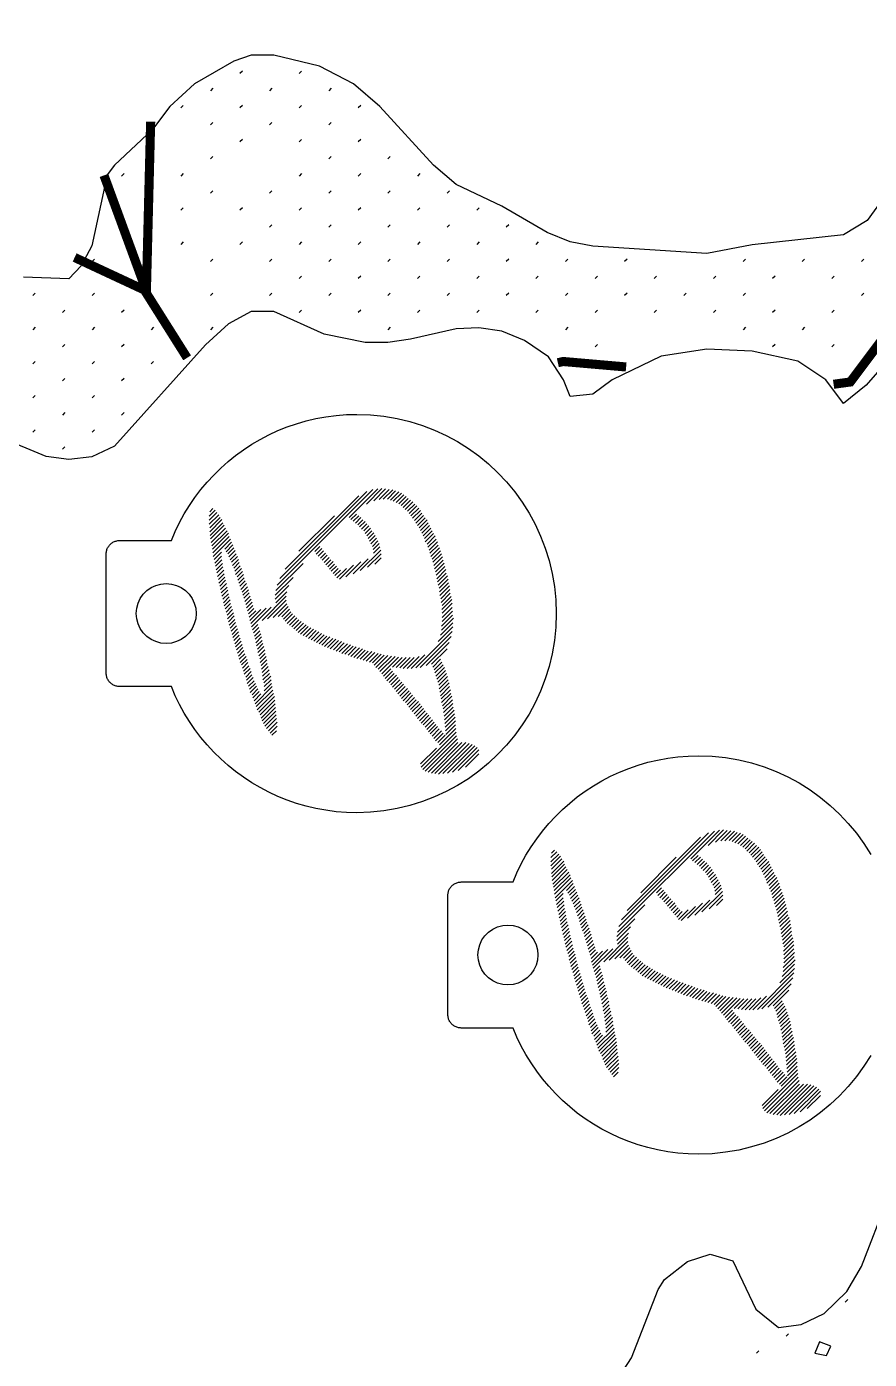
# Model space of a CAD drawing. Header units: millimetres. Extents: x 10 to 1190, y 102 to 890.
# Drawn here: x 781 to 855, y 491 to 608.1 of the extents above; entities that cross this region are included whole.
import ezdxf

# ---------------------------------------------------------------- set-up
doc = ezdxf.new("R2010")
doc.units = ezdxf.units.MM
for name, color, linetype in [('CUT', 1, 'CONTINUOUS'), ('ETCH', 7, 'CONTINUOUS'), ('SCORE', 5, 'CONTINUOUS')]:
    doc.layers.add(name, color=color, linetype=linetype)

msp = doc.modelspace()

# ---------------------------------------------------------------- linework, layer by layer
at = {"layer": 'CUT'}
for points in [[(856.722, 578.893), (854.722, 576.558), (852.722, 574.957), (851.166, 577.044), (848.722, 578.66), (844.722, 579.54), (840.722, 579.734), (836.722, 579.104), (832.413, 577.044), (830.722, 575.776), (828.722, 575.557), (828.14, 577.044), (826.834, 579.044), (824.722, 580.499), (822.722, 581.302), (820.722, 581.613), (818.722, 581.508), (814.722, 580.594), (812.722, 580.301), (810.722, 580.31), (807.141, 581.044), (802.722, 583.04), (800.722, 583.024), (798.722, 581.948), (796.722, 580.096), (788.722, 571.219), (786.722, 570.267), (784.722, 570.038), (782.722, 570.294), (778.722, 571.963)], [(855.12, 517.67), (854.52, 516.72), (853.86, 515.81), (853.15, 514.94), (852.38, 514.13), (851.56, 513.36), (850.7, 512.65), (849.79, 511.99), (848.84, 511.39), (847.85, 510.85), (846.82, 510.38), (845.75, 509.97), (844.66, 509.63), (843.53, 509.36), (842.38, 509.16), (841.2, 509.04), (840.01, 509), (839.09, 509.02), (838.18, 509.09), (837.29, 509.21), (836.41, 509.37), (835.54, 509.57), (834.7, 509.82), (833.87, 510.11), (833.06, 510.43), (832.28, 510.8), (831.51, 511.2), (830.77, 511.63), (830.05, 512.11), (829.35, 512.61), (828.69, 513.15), (828.05, 513.72), (827.43, 514.33), (826.85, 514.96), (826.3, 515.61), (825.79, 516.3), (825.3, 517.01), (824.85, 517.74), (824.44, 518.5), (824.06, 519.28), (823.72, 520.08), (819.17, 520.08), (819.09, 520.09), (819.01, 520.09), (818.93, 520.11), (818.86, 520.13), (818.78, 520.15), (818.71, 520.18), (818.64, 520.21), (818.58, 520.24), (818.51, 520.28), (818.45, 520.33), (818.4, 520.37), (818.34, 520.43), (818.29, 520.48), (818.24, 520.54), (818.2, 520.6), (818.16, 520.66), (818.12, 520.73), (818.09, 520.8), (818.06, 520.87), (818.04, 520.94), (818.02, 521.01), (818.01, 521.09), (818, 521.17), (818, 521.25), (818, 531.75), (818, 531.75), (818, 531.83), (818.01, 531.91), (818.02, 531.99), (818.04, 532.06), (818.06, 532.13), (818.09, 532.2), (818.12, 532.27), (818.16, 532.34), (818.2, 532.4), (818.24, 532.46), (818.29, 532.52), (818.34, 532.57), (818.4, 532.63), (818.45, 532.67), (818.51, 532.72), (818.58, 532.76), (818.64, 532.79), (818.71, 532.82), (818.78, 532.85), (818.86, 532.87), (818.93, 532.89), (819.01, 532.91), (819.09, 532.91), (819.17, 532.92), (823.72, 532.92), (824.06, 533.72), (824.44, 534.5), (824.85, 535.26), (825.3, 535.99), (825.79, 536.7), (826.3, 537.39), (826.85, 538.04), (827.43, 538.67), (828.05, 539.28), (828.69, 539.85), (829.35, 540.39), (830.05, 540.89), (830.77, 541.37), (831.51, 541.8), (832.28, 542.2), (833.06, 542.57), (833.87, 542.89), (834.7, 543.18), (835.54, 543.43), (836.41, 543.63), (837.29, 543.79), (838.18, 543.91), (839.09, 543.98), (840.01, 544), (841.2, 543.96), (842.38, 543.84), (843.53, 543.64), (844.66, 543.37), (845.75, 543.03), (846.82, 542.62), (847.85, 542.15), (848.84, 541.61), (849.79, 541.01), (850.7, 540.35), (851.56, 539.64), (852.38, 538.87), (853.15, 538.06), (853.86, 537.19), (854.52, 536.28), (855.12, 535.33)], [(828.937, 483.114), (834.111, 491.114), (836.462, 497.114), (837.022, 497.991), (839.022, 499.555), (841.022, 500.204), (843.022, 499.618), (845.022, 495.384), (847.022, 493.781), (849.022, 494.035), (851.022, 494.997), (853.022, 496.936), (854.299, 499.114), (856.615, 505.114)]]:
    msp.add_lwpolyline(points, dxfattribs=at)
for points in [[(788, 561.75), (788, 561.83), (788.01, 561.91), (788.02, 561.99), (788.04, 562.06), (788.06, 562.13), (788.09, 562.2), (788.12, 562.27), (788.16, 562.34), (788.2, 562.4), (788.24, 562.46), (788.29, 562.52), (788.34, 562.57), (788.4, 562.63), (788.45, 562.67), (788.51, 562.72), (788.58, 562.76), (788.64, 562.79), (788.71, 562.82), (788.78, 562.85), (788.86, 562.87), (788.93, 562.89), (789.01, 562.91), (789.09, 562.91), (789.17, 562.92), (793.72, 562.92), (794.06, 563.72), (794.44, 564.5), (794.85, 565.26), (795.3, 565.99), (795.79, 566.7), (796.3, 567.39), (796.85, 568.04), (797.43, 568.67), (798.05, 569.28), (798.69, 569.85), (799.35, 570.39), (800.05, 570.89), (800.77, 571.37), (801.51, 571.8), (802.28, 572.2), (803.06, 572.57), (803.87, 572.89), (804.7, 573.18), (805.54, 573.43), (806.41, 573.63), (807.29, 573.79), (808.18, 573.91), (809.09, 573.98), (810.01, 574), (811.2, 573.96), (812.38, 573.84), (813.53, 573.64), (814.66, 573.37), (815.75, 573.03), (816.82, 572.62), (817.85, 572.15), (818.84, 571.61), (819.79, 571.01), (820.7, 570.35), (821.56, 569.64), (822.38, 568.87), (823.15, 568.06), (823.86, 567.19), (824.52, 566.28), (825.12, 565.33), (825.66, 564.34), (826.13, 563.31), (826.54, 562.25), (826.88, 561.15), (827.15, 560.03), (827.35, 558.87), (827.47, 557.7), (827.51, 556.5), (827.47, 555.3), (827.35, 554.13), (827.15, 552.97), (826.88, 551.85), (826.54, 550.75), (826.13, 549.69), (825.66, 548.66), (825.12, 547.67), (824.52, 546.72), (823.86, 545.81), (823.15, 544.94), (822.38, 544.13), (821.56, 543.36), (820.7, 542.65), (819.79, 541.99), (818.84, 541.39), (817.85, 540.85), (816.82, 540.38), (815.75, 539.97), (814.66, 539.63), (813.53, 539.36), (812.38, 539.16), (811.2, 539.04), (810.01, 539), (809.09, 539.02), (808.18, 539.09), (807.29, 539.21), (806.41, 539.37), (805.54, 539.57), (804.7, 539.82), (803.87, 540.11), (803.06, 540.43), (802.28, 540.8), (801.51, 541.2), (800.77, 541.63), (800.05, 542.11), (799.35, 542.61), (798.69, 543.15), (798.05, 543.72), (797.43, 544.33), (796.85, 544.96), (796.3, 545.61), (795.79, 546.3), (795.3, 547.01), (794.85, 547.74), (794.44, 548.5), (794.06, 549.28), (793.72, 550.08), (789.17, 550.08), (789.09, 550.09), (789.01, 550.09), (788.93, 550.11), (788.86, 550.13), (788.78, 550.15), (788.71, 550.18), (788.64, 550.21), (788.58, 550.24), (788.51, 550.28), (788.45, 550.33), (788.4, 550.37), (788.34, 550.43), (788.29, 550.48), (788.24, 550.54), (788.2, 550.6), (788.16, 550.66), (788.12, 550.73), (788.09, 550.8), (788.06, 550.87), (788.04, 550.94), (788.02, 551.01), (788.01, 551.09), (788, 551.17), (788, 551.25), (788, 561.75)], [(793.26, 559.13), (793.717, 559.09), (794.16, 558.971), (794.575, 558.778), (794.951, 558.515), (795.275, 558.191), (795.538, 557.815), (795.731, 557.4), (795.85, 556.957), (795.89, 556.5), (795.85, 556.043), (795.731, 555.6), (795.538, 555.185), (795.275, 554.809), (794.951, 554.485), (794.575, 554.222), (794.16, 554.029), (793.717, 553.91), (793.26, 553.87), (792.803, 553.91), (792.36, 554.029), (791.945, 554.222), (791.569, 554.485), (791.245, 554.809), (790.982, 555.185), (790.789, 555.6), (790.67, 556.043), (790.63, 556.5), (790.67, 556.957), (790.789, 557.4), (790.982, 557.815), (791.245, 558.191), (791.569, 558.515), (791.945, 558.778), (792.36, 558.971), (792.803, 559.09)], [(823.26, 529.13), (823.717, 529.09), (824.16, 528.971), (824.575, 528.778), (824.951, 528.515), (825.275, 528.191), (825.538, 527.815), (825.731, 527.4), (825.85, 526.957), (825.89, 526.5), (825.85, 526.043), (825.731, 525.6), (825.538, 525.185), (825.275, 524.809), (824.951, 524.485), (824.575, 524.222), (824.16, 524.029), (823.717, 523.91), (823.26, 523.87), (822.803, 523.91), (822.36, 524.029), (821.945, 524.222), (821.569, 524.485), (821.245, 524.809), (820.982, 525.185), (820.789, 525.6), (820.67, 526.043), (820.63, 526.5), (820.67, 526.957), (820.789, 527.4), (820.982, 527.815), (821.245, 528.191), (821.569, 528.515), (821.945, 528.778), (822.36, 528.971), (822.803, 529.09)]]:
    msp.add_lwpolyline(points, close=True, dxfattribs=at)
at = {"layer": 'ETCH', "const_width": 0.8}
for points in [[(851.856, 576.644), (853.322, 576.844), (865.922, 593.644), (897.122, 603.244), (907.122, 604.644), (923.178, 607.666)], [(791.897, 599.719), (791.522, 584.844)], [(787.799, 594.997), (791.522, 584.844)], [(785.222, 587.784), (791.522, 584.844), (791.522, 584.644), (795.1, 578.966)], [(827.647, 578.537), (828.122, 578.644), (833.642, 578.164)]]:
    msp.add_lwpolyline(points, dxfattribs=at)
at = {"layer": 'ETCH'}
for points in [[(799.95, 604.15), (799.738, 603.938)], [(805.146, 604.15), (804.934, 603.938)], [(797.352, 602.65), (797.14, 602.438)], [(802.548, 602.65), (802.336, 602.438)], [(807.744, 602.65), (807.532, 602.438)], [(794.754, 601.15), (794.542, 600.938)], [(799.95, 601.15), (799.738, 600.938)], [(805.146, 601.15), (804.934, 600.938)], [(810.342, 601.15), (810.13, 600.938)], [(797.352, 599.65), (797.14, 599.438)], [(802.548, 599.65), (802.336, 599.438)], [(807.744, 599.65), (807.532, 599.438)], [(799.95, 598.15), (799.738, 597.938)], [(805.146, 598.15), (804.934, 597.938)], [(810.342, 598.15), (810.13, 597.938)], [(797.352, 596.65), (797.14, 596.438)], [(807.744, 596.65), (807.532, 596.438)], [(812.94, 596.65), (812.728, 596.438)], [(789.558, 595.15), (789.346, 594.938)], [(794.754, 595.15), (794.542, 594.938)], [(805.146, 595.15), (804.934, 594.938)], [(810.342, 595.15), (810.13, 594.938)], [(815.538, 595.15), (815.326, 594.938)], [(797.352, 593.65), (797.14, 593.438)], [(802.548, 593.65), (802.336, 593.438)], [(807.744, 593.65), (807.532, 593.438)], [(812.94, 593.65), (812.728, 593.438)], [(818.136, 593.65), (817.924, 593.438)], [(794.754, 592.15), (794.542, 591.938)], [(799.95, 592.15), (799.738, 591.938)], [(805.146, 592.15), (804.934, 591.938)], [(810.342, 592.15), (810.13, 591.938)], [(815.538, 592.15), (815.326, 591.938)], [(820.734, 592.15), (820.522, 591.938)], [(802.548, 590.65), (802.336, 590.438)], [(807.744, 590.65), (807.532, 590.438)], [(812.94, 590.65), (812.728, 590.438)], [(818.136, 590.65), (817.924, 590.438)], [(823.332, 590.65), (823.12, 590.438)], [(794.754, 589.15), (794.542, 588.938)], [(799.95, 589.15), (799.738, 588.938)], [(805.146, 589.15), (804.934, 588.938)], [(810.342, 589.15), (810.13, 588.938)], [(815.538, 589.15), (815.326, 588.938)], [(820.734, 589.15), (820.522, 588.938)], [(825.93, 589.15), (825.718, 588.938)], [(786.96, 587.65), (786.748, 587.438)], [(797.352, 587.65), (797.14, 587.438)], [(802.548, 587.65), (802.336, 587.438)], [(807.744, 587.65), (807.532, 587.438)], [(812.94, 587.65), (812.728, 587.438)], [(818.136, 587.65), (817.924, 587.438)], [(823.332, 587.65), (823.12, 587.438)], [(828.528, 587.65), (828.316, 587.438)], [(833.724, 587.65), (833.512, 587.438)], [(844.116, 587.65), (843.904, 587.438)], [(849.312, 587.65), (849.1, 587.438)], [(854.508, 587.65), (854.296, 587.438)], [(789.558, 586.15), (789.346, 585.938)], [(805.146, 586.15), (804.934, 585.938)], [(810.342, 586.15), (810.13, 585.938)], [(815.538, 586.15), (815.326, 585.938)], [(820.734, 586.15), (820.522, 585.938)], [(825.93, 586.15), (825.718, 585.938)], [(831.126, 586.15), (830.914, 585.938)], [(836.322, 586.15), (836.11, 585.938)], [(841.518, 586.15), (841.306, 585.938)], [(846.714, 586.15), (846.502, 585.938)], [(851.91, 586.15), (851.698, 585.938)], [(781.764, 584.65), (781.552, 584.438)], [(786.96, 584.65), (786.748, 584.438)], [(797.352, 584.65), (797.14, 584.438)], [(802.548, 584.65), (802.336, 584.438)], [(807.744, 584.65), (807.532, 584.438)], [(812.94, 584.65), (812.728, 584.438)], [(818.136, 584.65), (817.924, 584.438)], [(823.332, 584.65), (823.12, 584.438)], [(828.528, 584.65), (828.316, 584.438)], [(833.724, 584.65), (833.512, 584.438)], [(838.92, 584.65), (838.708, 584.438)], [(844.116, 584.65), (843.904, 584.438)], [(854.508, 584.65), (854.296, 584.438)], [(784.362, 583.15), (784.15, 582.938)], [(789.558, 583.15), (789.346, 582.938)], [(805.146, 583.15), (804.934, 582.938)], [(810.342, 583.15), (810.13, 582.938)], [(815.538, 583.15), (815.326, 582.938)], [(820.734, 583.15), (820.522, 582.938)], [(825.93, 583.15), (825.718, 582.938)], [(831.126, 583.15), (830.914, 582.938)], [(836.322, 583.15), (836.11, 582.938)], [(841.518, 583.15), (841.306, 582.938)], [(846.714, 583.15), (846.502, 582.938)], [(851.91, 583.15), (851.698, 582.938)], [(781.764, 581.65), (781.552, 581.438)], [(786.96, 581.65), (786.748, 581.438)], [(792.156, 581.65), (791.944, 581.438)], [(797.352, 581.65), (797.14, 581.438)], [(812.94, 581.65), (812.728, 581.438)], [(828.528, 581.65), (828.316, 581.438)], [(844.116, 581.65), (843.904, 581.438)], [(849.312, 581.65), (849.1, 581.438)], [(784.362, 580.15), (784.15, 579.938)], [(789.558, 580.15), (789.346, 579.938)], [(831.126, 580.15), (830.914, 579.938)], [(846.714, 580.15), (846.502, 579.938)], [(851.91, 580.15), (851.698, 579.938)], [(781.764, 578.65), (781.552, 578.438)], [(786.96, 578.65), (786.748, 578.438)], [(792.156, 578.65), (791.944, 578.438)], [(784.362, 577.15), (784.15, 576.938)], [(789.558, 577.15), (789.346, 576.938)], [(781.764, 575.65), (781.552, 575.438)], [(786.96, 575.65), (786.748, 575.438)], [(784.362, 574.15), (784.15, 573.938)], [(789.558, 574.15), (789.346, 573.938)], [(781.764, 572.65), (781.552, 572.438)], [(786.96, 572.65), (786.748, 572.438)], [(784.362, 571.15), (784.15, 570.938)], [(803, 558.99), (811.4, 567.39)], [(803.24, 559.58), (810.88, 567.22)], [(803.72, 560.41), (810.16, 566.85)], [(809.32, 564.95), (811.84, 567.47)], [(810.84, 566.12), (812.2, 567.48)], [(811.48, 566.41), (812.52, 567.45)], [(811.96, 566.53), (812.84, 567.41)], [(812.32, 566.54), (813.16, 567.38)], [(812.68, 566.55), (813.4, 567.27)], [(812.96, 566.47), (813.68, 567.19)], [(813.2, 566.36), (813.92, 567.08)], [(813.44, 566.25), (814.12, 566.93)], [(813.68, 566.13), (814.32, 566.77)], [(797.08, 565.44), (797.36, 565.72)], [(813.88, 565.98), (814.52, 566.62)], [(814.08, 565.83), (814.72, 566.47)], [(814.24, 565.63), (814.92, 566.31)], [(814.44, 565.48), (815.08, 566.12)], [(814.6, 565.28), (815.28, 565.96)], [(814.75, 565.08), (815.43, 565.76)], [(797.04, 565.05), (797.56, 565.57)], [(797.04, 564.69), (797.72, 565.37)], [(797.04, 564.34), (797.88, 565.18)], [(797.08, 564.03), (798, 564.95)], [(797.08, 563.67), (798.16, 564.75)], [(797.12, 563.36), (798.24, 564.48)], [(804.92, 561.97), (808.04, 565.09)], [(809.48, 564.76), (809.96, 565.24)], [(809.68, 564.61), (810.16, 565.09)], [(809.88, 564.45), (810.36, 564.93)], [(810.08, 564.3), (810.52, 564.74)], [(810.24, 564.11), (810.72, 564.59)], [(814.9, 564.88), (815.58, 565.56)], [(815.06, 564.68), (815.7, 565.32)], [(815.17, 564.44), (815.85, 565.12)], [(815.32, 564.24), (816, 564.92)], [(815.48, 564.04), (816.16, 564.72)], [(815.59, 563.8), (816.27, 564.48)], [(797.16, 563.05), (798.36, 564.25)], [(797.2, 562.73), (798.48, 564.01)], [(797.28, 562.46), (798.6, 563.78)], [(797.32, 562.15), (798.72, 563.55)], [(797.36, 561.83), (798.8, 563.27)], [(810.4, 563.91), (810.88, 564.39)], [(810.6, 563.76), (811.04, 564.2)], [(810.72, 563.53), (811.2, 564.01)], [(810.88, 563.33), (811.32, 563.77)], [(811, 563.1), (811.48, 563.58)], [(811.12, 562.87), (811.6, 563.35)], [(815.7, 563.56), (816.38, 564.24)], [(815.82, 563.32), (816.5, 564)], [(815.93, 563.08), (816.61, 563.76)], [(816, 562.8), (816.72, 563.52)], [(816.16, 562.6), (816.88, 563.32)], [(797.4, 561.52), (798.92, 563.04)], [(798.4, 562.17), (799, 562.77)], [(798.52, 561.93), (799.12, 562.53)], [(798.68, 561.74), (799.2, 562.26)], [(806.32, 561.95), (806.76, 562.39)], [(806.44, 561.72), (806.92, 562.2)], [(810.3, 560.28), (812.1, 562.08)], [(811.24, 562.63), (811.72, 563.11)], [(811.36, 562.4), (811.84, 562.88)], [(811.44, 562.12), (811.96, 562.64)], [(811.47, 561.8), (812.03, 562.36)], [(816.23, 562.32), (816.95, 563.04)], [(816.35, 562.08), (817.07, 562.8)], [(816.42, 561.8), (817.14, 562.52)], [(816.49, 561.52), (817.25, 562.28)], [(797.48, 561.25), (798.12, 561.89)], [(797.52, 560.93), (798.12, 561.53)], [(797.6, 560.66), (798.16, 561.22)], [(797.64, 560.35), (798.2, 560.91)], [(798.76, 561.47), (799.32, 562.03)], [(798.88, 561.23), (799.4, 561.75)], [(799, 561), (799.52, 561.52)], [(799.08, 560.72), (799.6, 561.24)], [(799.2, 560.49), (799.68, 560.97)], [(802.88, 558.51), (805.28, 560.91)], [(806.6, 561.53), (807.08, 562.01)], [(806.8, 561.37), (807.24, 561.81)], [(806.96, 561.18), (807.4, 561.62)], [(807.12, 560.99), (807.56, 561.43)], [(807.28, 560.79), (807.72, 561.23)], [(807.44, 560.6), (807.92, 561.08)], [(809.04, 559.72), (810.36, 561.04)], [(809.67, 560), (810.99, 561.32)], [(810.94, 560.56), (812.14, 561.76)], [(811.57, 560.84), (812.13, 561.4)], [(816.61, 561.28), (817.33, 562)], [(816.68, 561), (817.44, 561.76)], [(816.75, 560.72), (817.51, 561.48)], [(816.83, 560.44), (817.59, 561.2)], [(816.9, 560.16), (817.66, 560.92)], [(797.72, 560.07), (798.24, 560.59)], [(797.76, 559.76), (798.32, 560.32)], [(797.84, 559.48), (798.36, 560)], [(799.28, 560.22), (799.76, 560.7)], [(799.36, 559.94), (799.88, 560.46)], [(799.48, 559.71), (799.96, 560.19)], [(799.56, 559.44), (800.04, 559.92)], [(807.6, 560.41), (808.04, 560.85)], [(807.76, 560.21), (808.2, 560.65)], [(807.92, 560.02), (808.36, 560.46)], [(808.08, 559.83), (808.56, 560.31)], [(808.24, 559.63), (809.08, 560.47)], [(808.48, 559.52), (809.72, 560.76)], [(816.97, 559.88), (817.73, 560.64)], [(817.01, 559.56), (817.81, 560.36)], [(817.08, 559.28), (817.84, 560.04)], [(817.15, 559), (817.95, 559.8)], [(797.88, 559.17), (798.4, 559.69)], [(797.96, 558.9), (798.48, 559.42)], [(798.04, 558.62), (798.56, 559.14)], [(798.08, 558.31), (798.6, 558.83)], [(798.16, 558.04), (798.68, 558.56)], [(799.64, 559.16), (800.12, 559.64)], [(799.72, 558.89), (800.2, 559.37)], [(799.8, 558.62), (800.32, 559.14)], [(799.92, 558.38), (800.4, 558.86)], [(800, 558.11), (800.48, 558.59)], [(802.84, 558.12), (804.4, 559.68)], [(802.84, 557.77), (804.04, 558.97)], [(817.23, 558.72), (818.03, 559.52)], [(817.26, 558.4), (818.06, 559.2)], [(817.3, 558.08), (818.14, 558.92)], [(817.37, 557.8), (818.17, 558.6)], [(798.24, 557.76), (798.72, 558.24)], [(798.28, 557.45), (798.8, 557.97)], [(798.36, 557.18), (798.88, 557.7)], [(800.08, 557.84), (800.56, 558.32)], [(800.16, 557.56), (800.64, 558.04)], [(800.24, 557.29), (800.72, 557.77)], [(800.32, 557.01), (800.8, 557.49)], [(801.68, 555.9), (803.8, 558.02)], [(802.16, 556.03), (803.8, 557.67)], [(802.88, 557.45), (803.84, 558.41)], [(817.4, 557.48), (818.2, 558.28)], [(817.47, 556.84), (818.35, 557.72)], [(817.48, 557.2), (818.28, 558)], [(817.5, 556.52), (818.38, 557.4)], [(798.44, 556.9), (798.92, 557.38)], [(798.52, 556.63), (799, 557.11)], [(798.6, 556.36), (799.08, 556.84)], [(798.64, 556.04), (799.16, 556.56)], [(798.72, 555.77), (799.24, 556.29)], [(800.4, 556.74), (800.88, 557.22)], [(800.48, 556.47), (800.96, 556.95)], [(800.56, 556.19), (801.12, 556.75)], [(800.6, 555.88), (801.56, 556.84)], [(800.68, 555.61), (802.04, 556.97)], [(800.76, 555.33), (802.48, 557.05)], [(802.64, 556.15), (803.84, 557.35)], [(803.08, 556.24), (803.96, 557.12)], [(803.4, 556.21), (804.08, 556.89)], [(803.56, 556.01), (804.2, 556.65)], [(803.72, 555.82), (804.36, 556.46)], [(803.88, 555.63), (804.56, 556.31)], [(817.44, 555.4), (818.4, 556.36)], [(817.49, 555.8), (818.41, 556.72)], [(817.5, 556.16), (818.38, 557.04)], [(798.8, 555.49), (799.28, 555.97)], [(798.88, 555.22), (799.36, 555.7)], [(798.96, 554.95), (799.44, 555.43)], [(799.04, 554.67), (799.52, 555.15)], [(800.84, 555.06), (801.32, 555.54)], [(800.92, 554.79), (801.4, 555.27)], [(804.08, 555.47), (804.72, 556.11)], [(804.28, 555.32), (804.92, 555.96)], [(804.48, 555.16), (805.12, 555.8)], [(804.67, 555), (805.31, 555.64)], [(804.86, 554.84), (805.54, 555.52)], [(805.06, 554.68), (805.74, 555.36)], [(805.29, 554.56), (805.97, 555.24)], [(805.52, 554.44), (806.2, 555.12)], [(817.14, 554.04), (818.42, 555.32)], [(817.35, 554.6), (818.43, 555.68)], [(817.44, 555.04), (818.48, 556.08)], [(799.12, 554.4), (799.6, 554.88)], [(799.2, 554.13), (799.68, 554.61)], [(799.28, 553.85), (799.76, 554.33)], [(799.36, 553.58), (799.84, 554.06)], [(801, 554.51), (801.48, 554.99)], [(801.08, 554.24), (801.56, 554.72)], [(801.12, 553.93), (801.64, 554.45)], [(801.2, 553.65), (801.68, 554.13)], [(805.76, 554.32), (806.44, 555)], [(805.99, 554.2), (806.67, 554.88)], [(806.22, 554.08), (806.9, 554.76)], [(806.46, 553.96), (807.14, 554.64)], [(806.69, 553.84), (807.37, 554.52)], [(806.92, 553.72), (807.64, 554.44)], [(807.16, 553.6), (807.88, 554.32)], [(807.43, 553.52), (808.15, 554.24)], [(807.67, 553.4), (808.39, 554.12)], [(807.94, 553.32), (808.66, 554.04)], [(808.17, 553.2), (808.89, 553.92)], [(815.18, 551.72), (818.38, 554.92)], [(815.57, 551.76), (818.29, 554.48)], [(816.08, 551.92), (818.12, 553.96)], [(799.44, 553.31), (799.92, 553.79)], [(799.52, 553.03), (800, 553.51)], [(799.6, 552.76), (800.08, 553.24)], [(799.68, 552.49), (800.16, 552.97)], [(799.76, 552.21), (800.28, 552.73)], [(801.28, 553.38), (801.76, 553.86)], [(801.32, 553.07), (801.84, 553.59)], [(801.4, 552.79), (801.92, 553.31)], [(801.48, 552.52), (801.96, 553)], [(801.52, 552.2), (802.04, 552.72)], [(808.45, 553.12), (809.17, 553.84)], [(808.68, 553), (809.44, 553.76)], [(808.95, 552.92), (809.67, 553.64)], [(809.23, 552.84), (809.95, 553.56)], [(809.46, 552.72), (810.22, 553.48)], [(809.73, 552.64), (810.49, 553.4)], [(810.01, 552.56), (810.73, 553.28)], [(810.28, 552.48), (811, 553.2)], [(810.55, 552.4), (811.31, 553.16)], [(810.83, 552.32), (811.59, 553.08)], [(811.1, 552.24), (811.86, 553)], [(811.38, 552.16), (812.14, 552.92)], [(811.53, 551.96), (812.41, 552.84)], [(811.68, 551.76), (812.72, 552.8)], [(811.88, 551.6), (813.04, 552.76)], [(812.03, 551.4), (813.35, 552.72)], [(814.43, 551.68), (815.47, 552.72)], [(814.78, 551.68), (815.98, 552.88)], [(816.56, 552.04), (817.92, 553.4)], [(799.88, 551.98), (800.36, 552.46)], [(799.96, 551.71), (800.44, 552.19)], [(800.04, 551.43), (800.52, 551.91)], [(800.12, 551.16), (800.64, 551.68)], [(801.59, 551.92), (802.11, 552.44)], [(801.62, 551.6), (802.14, 552.12)], [(801.7, 551.32), (802.22, 551.84)], [(801.73, 551), (802.29, 551.56)], [(812.18, 551.2), (813.66, 552.68)], [(812.34, 551), (812.98, 551.64)], [(813.14, 551.8), (813.98, 552.64)], [(813.45, 551.76), (814.33, 552.64)], [(813.76, 551.72), (814.68, 552.64)], [(814.08, 551.68), (815.04, 552.64)], [(816.67, 551.8), (817.35, 552.48)], [(816.79, 551.56), (817.47, 552.24)], [(816.86, 551.28), (817.58, 552)], [(816.93, 551), (817.69, 551.76)], [(800.24, 550.92), (800.72, 551.4)], [(800.31, 550.64), (800.79, 551.12)], [(800.38, 550.36), (800.9, 550.88)], [(800.5, 550.12), (800.98, 550.6)], [(800.57, 549.84), (801.09, 550.36)], [(801.76, 550.68), (802.32, 551.24)], [(801.84, 550.4), (802.44, 551)], [(801.86, 549.72), (802.5, 550.36)], [(801.87, 550.08), (802.47, 550.68)], [(812.49, 550.8), (813.13, 551.44)], [(812.64, 550.6), (813.28, 551.24)], [(812.84, 550.44), (813.48, 551.08)], [(812.99, 550.24), (813.63, 550.88)], [(813.14, 550.04), (813.78, 550.68)], [(813.3, 549.84), (813.94, 550.48)], [(817.01, 550.72), (817.77, 551.48)], [(817.12, 550.48), (817.88, 551.24)], [(817.19, 550.2), (817.95, 550.96)], [(817.23, 549.88), (818.03, 550.68)], [(817.3, 549.6), (818.1, 550.4)], [(800.64, 549.56), (801.2, 550.12)], [(800.8, 549.36), (801.32, 549.88)], [(800.87, 549.08), (801.43, 549.64)], [(800.98, 548.84), (801.58, 549.44)], [(801.06, 548.56), (802.58, 550.08)], [(801.17, 548.32), (802.61, 549.76)], [(801.24, 548.04), (802.68, 549.48)], [(801.4, 547.84), (802.76, 549.2)], [(813.45, 549.64), (814.09, 550.28)], [(813.6, 549.44), (814.24, 550.08)], [(813.76, 549.24), (814.44, 549.92)], [(813.91, 549.04), (814.59, 549.72)], [(814.07, 548.84), (814.75, 549.52)], [(814.26, 548.68), (814.9, 549.32)], [(817.33, 549.28), (818.13, 550.08)], [(817.41, 549), (818.21, 549.8)], [(817.44, 548.68), (818.24, 549.48)], [(817.51, 548.4), (818.35, 549.24)], [(801.51, 547.6), (802.79, 548.88)], [(801.59, 547.32), (802.83, 548.56)], [(801.7, 547.08), (802.86, 548.24)], [(814.41, 548.48), (815.05, 549.12)], [(814.57, 548.28), (815.21, 548.92)], [(814.72, 548.08), (815.4, 548.76)], [(814.87, 547.88), (815.55, 548.56)], [(815.03, 547.68), (815.71, 548.36)], [(815.18, 547.48), (815.86, 548.16)], [(817.59, 548.12), (818.39, 548.92)], [(817.62, 547.8), (818.42, 548.6)], [(817.66, 547.48), (818.46, 548.28)], [(801.81, 546.84), (802.89, 547.92)], [(801.93, 546.6), (802.93, 547.6)], [(802.08, 546.4), (802.96, 547.28)], [(802.23, 546.2), (802.99, 546.96)], [(815.33, 547.28), (816.01, 547.96)], [(815.49, 547.08), (816.17, 547.76)], [(815.64, 546.88), (816.32, 547.56)], [(815.83, 546.72), (816.47, 547.36)], [(815.99, 546.52), (816.63, 547.16)], [(816.14, 546.32), (816.78, 546.96)], [(817.69, 547.16), (818.53, 548)], [(817.72, 546.84), (818.56, 547.68)], [(817.76, 546.52), (818.64, 547.4)], [(817.79, 546.2), (818.67, 547.08)], [(802.39, 546), (802.99, 546.6)], [(802.54, 545.8), (802.94, 546.2)], [(815.65, 543), (818.73, 546.08)], [(815.8, 542.8), (818.76, 545.76)], [(816.3, 546.12), (816.94, 546.76)], [(816.45, 545.92), (817.09, 546.56)], [(816.6, 545.72), (817.24, 546.36)], [(816.76, 545.52), (817.44, 546.2)], [(816.91, 545.32), (817.59, 546)], [(817.1, 545.16), (817.74, 545.8)], [(817.26, 544.96), (818.7, 546.4)], [(817.82, 545.88), (818.66, 546.72)], [(815.58, 543.28), (816.98, 544.68)], [(816, 542.64), (818.84, 545.48)], [(816.27, 542.56), (818.87, 545.16)], [(816.54, 542.48), (819.22, 545.16)], [(816.86, 542.44), (819.58, 545.16)], [(817.17, 542.4), (819.85, 545.08)], [(817.56, 542.44), (820.12, 545)], [(817.96, 542.48), (820.36, 544.88)], [(818.39, 542.56), (820.55, 544.72)], [(818.91, 542.72), (820.71, 544.52)], [(819.54, 543), (820.7, 544.16)], [(840.84, 536.12), (842.2, 537.48)], [(833, 528.99), (841.4, 537.39)], [(833.24, 529.58), (840.88, 537.22)], [(833.72, 530.41), (840.16, 536.85)], [(839.32, 534.95), (841.84, 537.47)], [(841.48, 536.41), (842.52, 537.45)], [(841.96, 536.53), (842.84, 537.41)], [(842.32, 536.54), (843.16, 537.38)], [(842.68, 536.55), (843.4, 537.27)], [(842.96, 536.47), (843.68, 537.19)], [(843.2, 536.36), (843.92, 537.08)], [(843.44, 536.25), (844.12, 536.93)], [(843.68, 536.13), (844.32, 536.77)], [(843.88, 535.98), (844.52, 536.62)], [(844.08, 535.83), (844.72, 536.47)], [(844.24, 535.63), (844.92, 536.31)], [(827.04, 535.05), (827.56, 535.57)], [(827.04, 534.69), (827.72, 535.37)], [(827.04, 534.34), (827.88, 535.18)], [(827.08, 535.44), (827.36, 535.72)], [(839.48, 534.76), (839.96, 535.24)], [(844.44, 535.48), (845.08, 536.12)], [(844.6, 535.28), (845.28, 535.96)], [(844.75, 535.08), (845.43, 535.76)], [(844.9, 534.88), (845.58, 535.56)], [(845.06, 534.68), (845.7, 535.32)], [(827.08, 534.03), (828, 534.95)], [(827.08, 533.67), (828.16, 534.75)], [(827.12, 533.36), (828.24, 534.48)], [(827.16, 533.05), (828.36, 534.25)], [(827.2, 532.73), (828.48, 534.01)], [(834.92, 531.97), (838.04, 535.09)], [(839.68, 534.61), (840.16, 535.09)], [(839.88, 534.45), (840.36, 534.93)], [(840.08, 534.3), (840.52, 534.74)], [(840.24, 534.11), (840.72, 534.59)], [(840.4, 533.91), (840.88, 534.39)], [(840.6, 533.76), (841.04, 534.2)], [(840.72, 533.53), (841.2, 534.01)], [(845.17, 534.44), (845.85, 535.12)], [(845.32, 534.24), (846, 534.92)], [(845.48, 534.04), (846.16, 534.72)], [(845.59, 533.8), (846.27, 534.48)], [(845.7, 533.56), (846.38, 534.24)], [(845.82, 533.32), (846.5, 534)], [(827.28, 532.46), (828.6, 533.78)], [(827.32, 532.15), (828.72, 533.55)], [(827.36, 531.83), (828.8, 533.27)], [(827.4, 531.52), (828.92, 533.04)], [(840.88, 533.33), (841.32, 533.77)], [(841, 533.1), (841.48, 533.58)], [(841.12, 532.87), (841.6, 533.35)], [(841.24, 532.63), (841.72, 533.11)], [(841.36, 532.4), (841.84, 532.88)], [(845.93, 533.08), (846.61, 533.76)], [(846, 532.8), (846.72, 533.52)], [(846.16, 532.6), (846.88, 533.32)], [(846.23, 532.32), (846.95, 533.04)], [(846.35, 532.08), (847.07, 532.8)], [(827.48, 531.25), (828.12, 531.89)], [(828.4, 532.17), (829, 532.77)], [(828.52, 531.93), (829.12, 532.53)], [(828.68, 531.74), (829.2, 532.26)], [(828.76, 531.47), (829.32, 532.03)], [(828.88, 531.23), (829.4, 531.75)], [(836.32, 531.95), (836.76, 532.39)], [(836.44, 531.72), (836.92, 532.2)], [(836.6, 531.53), (837.08, 532.01)], [(836.8, 531.37), (837.24, 531.81)], [(840.3, 530.28), (842.1, 532.08)], [(840.94, 530.56), (842.14, 531.76)], [(841.44, 532.12), (841.96, 532.64)], [(841.47, 531.8), (842.03, 532.36)], [(846.42, 531.8), (847.14, 532.52)], [(846.49, 531.52), (847.25, 532.28)], [(846.61, 531.28), (847.33, 532)], [(846.68, 531), (847.44, 531.76)], [(827.52, 530.93), (828.12, 531.53)], [(827.6, 530.66), (828.16, 531.22)], [(827.64, 530.35), (828.2, 530.91)], [(827.72, 530.07), (828.24, 530.59)], [(829, 531), (829.52, 531.52)], [(829.08, 530.72), (829.6, 531.24)], [(829.2, 530.49), (829.68, 530.97)], [(829.28, 530.22), (829.76, 530.7)], [(829.36, 529.94), (829.88, 530.46)], [(832.88, 528.51), (835.28, 530.91)], [(836.96, 531.18), (837.4, 531.62)], [(837.12, 530.99), (837.56, 531.43)], [(837.28, 530.79), (837.72, 531.23)], [(837.44, 530.6), (837.92, 531.08)], [(837.6, 530.41), (838.04, 530.85)], [(837.76, 530.21), (838.2, 530.65)], [(837.92, 530.02), (838.36, 530.46)], [(838.24, 529.63), (839.08, 530.47)], [(838.48, 529.52), (839.72, 530.76)], [(839.04, 529.72), (840.36, 531.04)], [(839.67, 530), (840.99, 531.32)], [(841.57, 530.84), (842.13, 531.4)], [(846.75, 530.72), (847.51, 531.48)], [(846.83, 530.44), (847.59, 531.2)], [(846.9, 530.16), (847.66, 530.92)], [(846.97, 529.88), (847.73, 530.64)], [(827.76, 529.76), (828.32, 530.32)], [(827.84, 529.48), (828.36, 530)], [(827.88, 529.17), (828.4, 529.69)], [(827.96, 528.9), (828.48, 529.42)], [(829.48, 529.71), (829.96, 530.19)], [(829.56, 529.44), (830.04, 529.92)], [(829.64, 529.16), (830.12, 529.64)], [(829.72, 528.89), (830.2, 529.37)], [(832.84, 528.12), (834.4, 529.68)], [(838.08, 529.83), (838.56, 530.31)], [(847.01, 529.56), (847.81, 530.36)], [(847.08, 529.28), (847.84, 530.04)], [(847.15, 529), (847.95, 529.8)], [(847.23, 528.72), (848.03, 529.52)], [(828.04, 528.62), (828.56, 529.14)], [(828.08, 528.31), (828.6, 528.83)], [(828.16, 528.04), (828.68, 528.56)], [(828.24, 527.76), (828.72, 528.24)], [(829.8, 528.62), (830.32, 529.14)], [(829.92, 528.38), (830.4, 528.86)], [(830, 528.11), (830.48, 528.59)], [(830.08, 527.84), (830.56, 528.32)], [(832.84, 527.77), (834.04, 528.97)], [(832.88, 527.45), (833.84, 528.41)], [(847.26, 528.4), (848.06, 529.2)], [(847.3, 528.08), (848.14, 528.92)], [(847.37, 527.8), (848.17, 528.6)], [(847.4, 527.48), (848.2, 528.28)], [(828.28, 527.45), (828.8, 527.97)], [(828.36, 527.18), (828.88, 527.7)], [(828.44, 526.9), (828.92, 527.38)], [(828.52, 526.63), (829, 527.11)], [(830.16, 527.56), (830.64, 528.04)], [(830.24, 527.29), (830.72, 527.77)], [(830.32, 527.01), (830.8, 527.49)], [(830.4, 526.74), (830.88, 527.22)], [(830.48, 526.47), (830.96, 526.95)], [(830.68, 525.61), (832.04, 526.97)], [(830.76, 525.33), (832.48, 527.05)], [(831.68, 525.9), (833.8, 528.02)], [(832.16, 526.03), (833.8, 527.67)], [(832.64, 526.15), (833.84, 527.35)], [(833.08, 526.24), (833.96, 527.12)], [(847.47, 526.84), (848.35, 527.72)], [(847.48, 527.2), (848.28, 528)], [(847.5, 526.52), (848.38, 527.4)], [(847.5, 526.16), (848.38, 527.04)], [(828.6, 526.36), (829.08, 526.84)], [(828.64, 526.04), (829.16, 526.56)], [(828.72, 525.77), (829.24, 526.29)], [(828.8, 525.49), (829.28, 525.97)], [(830.56, 526.19), (831.12, 526.75)], [(830.6, 525.88), (831.56, 526.84)], [(833.4, 526.21), (834.08, 526.89)], [(833.56, 526.01), (834.2, 526.65)], [(833.72, 525.82), (834.36, 526.46)], [(833.88, 525.63), (834.56, 526.31)], [(834.08, 525.47), (834.72, 526.11)], [(834.28, 525.32), (834.92, 525.96)], [(834.48, 525.16), (835.12, 525.8)], [(847.44, 525.4), (848.4, 526.36)], [(847.44, 525.04), (848.48, 526.08)], [(847.49, 525.8), (848.41, 526.72)], [(828.88, 525.22), (829.36, 525.7)], [(828.96, 524.95), (829.44, 525.43)], [(829.04, 524.67), (829.52, 525.15)], [(829.12, 524.4), (829.6, 524.88)], [(829.2, 524.13), (829.68, 524.61)], [(830.84, 525.06), (831.32, 525.54)], [(830.92, 524.79), (831.4, 525.27)], [(831, 524.51), (831.48, 524.99)], [(831.08, 524.24), (831.56, 524.72)], [(834.67, 525), (835.31, 525.64)], [(834.86, 524.84), (835.54, 525.52)], [(835.06, 524.68), (835.74, 525.36)], [(835.29, 524.56), (835.97, 525.24)], [(835.52, 524.44), (836.2, 525.12)], [(835.76, 524.32), (836.44, 525)], [(835.99, 524.2), (836.67, 524.88)], [(836.22, 524.08), (836.9, 524.76)], [(836.46, 523.96), (837.14, 524.64)], [(845.18, 521.72), (848.38, 524.92)], [(847.14, 524.04), (848.42, 525.32)], [(847.35, 524.6), (848.43, 525.68)], [(829.28, 523.85), (829.76, 524.33)], [(829.36, 523.58), (829.84, 524.06)], [(829.44, 523.31), (829.92, 523.79)], [(829.52, 523.03), (830, 523.51)], [(831.12, 523.93), (831.64, 524.45)], [(831.2, 523.65), (831.68, 524.13)], [(831.28, 523.38), (831.76, 523.86)], [(831.32, 523.07), (831.84, 523.59)], [(836.69, 523.84), (837.37, 524.52)], [(836.92, 523.72), (837.64, 524.44)], [(837.16, 523.6), (837.88, 524.32)], [(837.43, 523.52), (838.15, 524.24)], [(837.67, 523.4), (838.39, 524.12)], [(837.94, 523.32), (838.66, 524.04)], [(838.17, 523.2), (838.89, 523.92)], [(838.45, 523.12), (839.17, 523.84)], [(838.68, 523), (839.44, 523.76)], [(838.95, 522.92), (839.67, 523.64)], [(839.23, 522.84), (839.95, 523.56)], [(839.46, 522.72), (840.22, 523.48)], [(845.57, 521.76), (848.29, 524.48)], [(846.08, 521.92), (848.12, 523.96)], [(829.6, 522.76), (830.08, 523.24)], [(829.68, 522.49), (830.16, 522.97)], [(829.76, 522.21), (830.28, 522.73)], [(829.88, 521.98), (830.36, 522.46)], [(831.4, 522.79), (831.92, 523.31)], [(831.48, 522.52), (831.96, 523)], [(831.52, 522.2), (832.04, 522.72)], [(831.59, 521.92), (832.11, 522.44)], [(839.73, 522.64), (840.49, 523.4)], [(840.01, 522.56), (840.73, 523.28)], [(840.28, 522.48), (841, 523.2)], [(840.55, 522.4), (841.31, 523.16)], [(840.83, 522.32), (841.59, 523.08)], [(841.1, 522.24), (841.86, 523)], [(841.38, 522.16), (842.14, 522.92)], [(841.53, 521.96), (842.41, 522.84)], [(841.68, 521.76), (842.72, 522.8)], [(841.88, 521.6), (843.04, 522.76)], [(842.03, 521.4), (843.35, 522.72)], [(842.18, 521.2), (843.66, 522.68)], [(843.14, 521.8), (843.98, 522.64)], [(843.45, 521.76), (844.33, 522.64)], [(843.76, 521.72), (844.68, 522.64)], [(844.08, 521.68), (845.04, 522.64)], [(844.43, 521.68), (845.47, 522.72)], [(844.78, 521.68), (845.98, 522.88)], [(846.56, 522.04), (847.92, 523.4)], [(846.67, 521.8), (847.35, 522.48)], [(829.96, 521.71), (830.44, 522.19)], [(830.04, 521.43), (830.52, 521.91)], [(830.12, 521.16), (830.64, 521.68)], [(830.24, 520.92), (830.72, 521.4)], [(830.31, 520.64), (830.79, 521.12)], [(831.62, 521.6), (832.14, 522.12)], [(831.7, 521.32), (832.22, 521.84)], [(831.73, 521), (832.29, 521.56)], [(831.76, 520.68), (832.32, 521.24)], [(842.34, 521), (842.98, 521.64)], [(842.49, 520.8), (843.13, 521.44)], [(842.64, 520.6), (843.28, 521.24)], [(846.79, 521.56), (847.47, 522.24)], [(846.86, 521.28), (847.58, 522)], [(846.93, 521), (847.69, 521.76)], [(847.01, 520.72), (847.77, 521.48)], [(847.12, 520.48), (847.88, 521.24)], [(830.38, 520.36), (830.9, 520.88)], [(830.5, 520.12), (830.98, 520.6)], [(830.57, 519.84), (831.09, 520.36)], [(830.64, 519.56), (831.2, 520.12)], [(831.06, 518.56), (832.58, 520.08)], [(831.84, 520.4), (832.44, 521)], [(831.86, 519.72), (832.5, 520.36)], [(831.87, 520.08), (832.47, 520.68)], [(842.84, 520.44), (843.48, 521.08)], [(842.99, 520.24), (843.63, 520.88)], [(843.14, 520.04), (843.78, 520.68)], [(843.3, 519.84), (843.94, 520.48)], [(843.45, 519.64), (844.09, 520.28)], [(843.6, 519.44), (844.24, 520.08)], [(843.76, 519.24), (844.44, 519.92)], [(847.19, 520.2), (847.95, 520.96)], [(847.23, 519.88), (848.03, 520.68)], [(847.3, 519.6), (848.1, 520.4)], [(847.33, 519.28), (848.13, 520.08)], [(830.8, 519.36), (831.32, 519.88)], [(830.87, 519.08), (831.43, 519.64)], [(830.98, 518.84), (831.58, 519.44)], [(831.17, 518.32), (832.61, 519.76)], [(831.24, 518.04), (832.68, 519.48)], [(831.4, 517.84), (832.76, 519.2)], [(831.51, 517.6), (832.79, 518.88)], [(843.91, 519.04), (844.59, 519.72)], [(844.07, 518.84), (844.75, 519.52)], [(844.26, 518.68), (844.9, 519.32)], [(844.41, 518.48), (845.05, 519.12)], [(844.57, 518.28), (845.21, 518.92)], [(844.72, 518.08), (845.4, 518.76)], [(847.41, 519), (848.21, 519.8)], [(847.44, 518.68), (848.24, 519.48)], [(847.51, 518.4), (848.35, 519.24)], [(847.59, 518.12), (848.39, 518.92)], [(831.59, 517.32), (832.83, 518.56)], [(831.7, 517.08), (832.86, 518.24)], [(831.81, 516.84), (832.89, 517.92)], [(831.93, 516.6), (832.93, 517.6)], [(844.87, 517.88), (845.55, 518.56)], [(845.03, 517.68), (845.71, 518.36)], [(845.18, 517.48), (845.86, 518.16)], [(845.33, 517.28), (846.01, 517.96)], [(845.49, 517.08), (846.17, 517.76)], [(847.62, 517.8), (848.42, 518.6)], [(847.66, 517.48), (848.46, 518.28)], [(847.69, 517.16), (848.53, 518)], [(847.72, 516.84), (848.56, 517.68)], [(832.08, 516.4), (832.96, 517.28)], [(832.23, 516.2), (832.99, 516.96)], [(832.39, 516), (832.99, 516.6)], [(845.64, 516.88), (846.32, 517.56)], [(845.83, 516.72), (846.47, 517.36)], [(845.99, 516.52), (846.63, 517.16)], [(846.14, 516.32), (846.78, 516.96)], [(846.3, 516.12), (846.94, 516.76)], [(846.45, 515.92), (847.09, 516.56)], [(847.26, 514.96), (848.7, 516.4)], [(847.76, 516.52), (848.64, 517.4)], [(847.79, 516.2), (848.67, 517.08)], [(847.82, 515.88), (848.66, 516.72)], [(832.54, 515.8), (832.94, 516.2)], [(845.65, 513), (848.73, 516.08)], [(845.8, 512.8), (848.76, 515.76)], [(846, 512.64), (848.84, 515.48)], [(846.6, 515.72), (847.24, 516.36)], [(846.76, 515.52), (847.44, 516.2)], [(846.91, 515.32), (847.59, 516)], [(847.1, 515.16), (847.74, 515.8)], [(845.58, 513.28), (846.98, 514.68)], [(846.27, 512.56), (848.87, 515.16)], [(846.54, 512.48), (849.22, 515.16)], [(846.86, 512.44), (849.58, 515.16)], [(847.17, 512.4), (849.85, 515.08)], [(847.56, 512.44), (850.12, 515)], [(847.96, 512.48), (850.36, 514.88)], [(848.39, 512.56), (850.55, 514.72)], [(848.91, 512.72), (850.71, 514.52)], [(849.54, 513), (850.7, 514.16)], [(853.094, 496.22), (852.882, 496.007)], [(847.898, 493.22), (847.686, 493.007)], [(845.3, 491.72), (845.088, 491.507)]]:
    msp.add_lwpolyline(points, dxfattribs=at)
msp.add_lwpolyline([(851.622, 492.114), (850.622, 492.514), (850.222, 491.514), (851.222, 491.314)], close=True, dxfattribs=at)
at = {"layer": 'SCORE'}
msp.add_lwpolyline([(858.722, 596.447), (854.805, 591.044), (852.722, 589.761), (844.722, 588.884), (840.722, 588.145), (830.722, 588.774), (828.722, 589.172), (826.722, 589.972), (822.722, 592.3), (818.722, 594.204), (816.722, 595.893), (812.028, 601.044), (809.715, 603.044), (806.722, 604.591), (802.722, 605.565), (800.722, 605.569), (799.193, 605.044), (795.747, 603.044), (793.571, 601.044), (792.065, 599.044), (788.722, 595.9), (788.079, 595.044), (786.722, 588.818), (785.797, 587.044), (784.722, 585.906), (780.722, 586.065)], dxfattribs=at)

doc.saveas('drawing.dxf')
